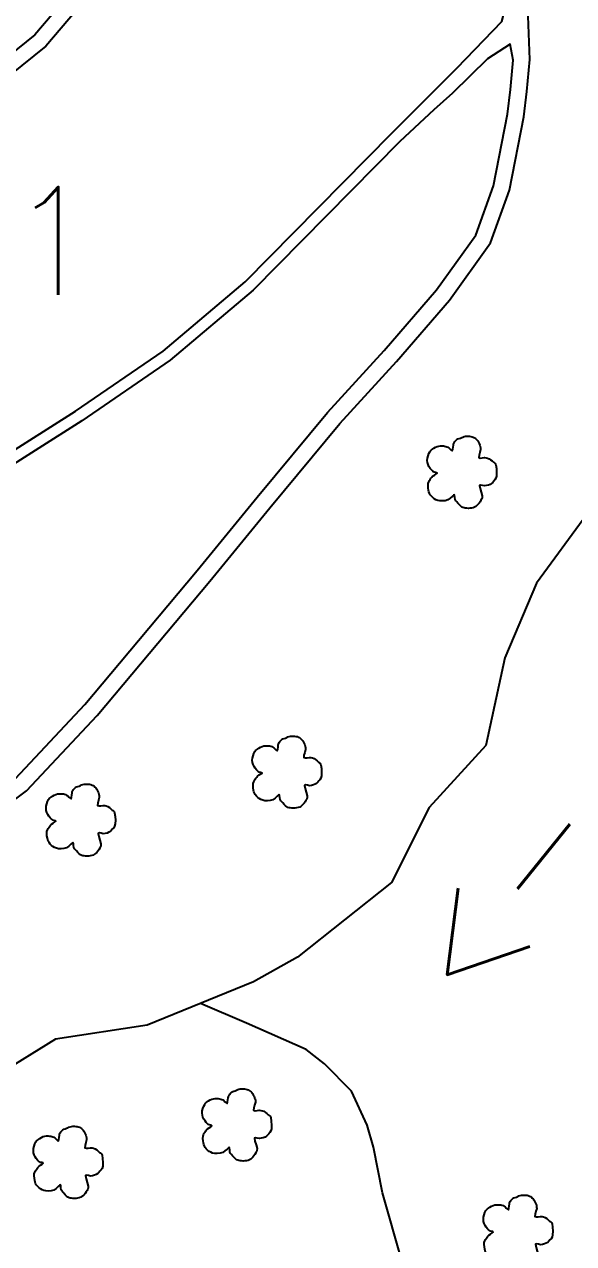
# Model space of a CAD drawing. Extents: x 730929 to 735129, y 7820181 to 7826121.
# Drawn here: x 732675.8 to 732808.3, y 7822007.4 to 7822301.4 of the extents above; entities that cross this region are included whole.
import ezdxf

# ---------------------------------------------------------------- set-up
doc = ezdxf.new("R2010")
doc.units = 0
doc.header["$MEASUREMENT"] = 0
doc.linetypes.add('CONTINUO', pattern=[0])
doc.linetypes.add('LIN0', pattern=[0])
for name, color, linetype in [('0114000475090', 5, 'Continuous'), ('0114000475091', 5, 'Continuous'), ('0114000475092', 5, 'Continuous'), ('CURSOS_D_AGUA', 4, 'Continuous'), ('RESERVA', 3, 'Continuous'), ('SIMBOLO ARVORE', 118, 'Continuous'), ('TEXTO_NUN_TAL', 7, 'Continuous')]:
    doc.layers.add(name, color=color, linetype=linetype)
doc.layers.add('TEXTO_DIVERSOS', color=7, linetype='Continuous', lineweight=5)
doc.styles.add('Simplex', font='simplex.shx')

msp = doc.modelspace()

# ---------------------------------------------------------------- linework, layer by layer
at = {"layer": '0114000475090', "linetype": 'CONTINUO', "flags": 128}
msp.add_lwpolyline([(732677.52, 7822464.76), (732679.75, 7822467.14), (732681.98, 7822467.29), (732687.82, 7822460.38), (732702.68, 7822443), (732719.9, 7822427.54), (732738, 7822417.08), (732743.81, 7822413.55), (732750.27, 7822408.54), (732753.47, 7822405.66), (732755.91, 7822399.27), (732748.82, 7822386.44), (732730.83, 7822366.61), (732709.72, 7822340.33), (732694.6, 7822317.97), (732678.35, 7822298.83), (732649, 7822275.21), (732612.76, 7822252.43), (732579.12, 7822235.43), (732550.52, 7822224.04), (732527.14, 7822209.25), (732520.19, 7822206.71), (732516.57, 7822209.9), (732510.06, 7822221.89), (732502.14, 7822238.1), (732492.76, 7822256.26), (732486.21, 7822268.19), (732484.54, 7822275.68), (732486.49, 7822277.61), (732494.7, 7822279.62), (732500.11, 7822280.51), (732530.63, 7822282.26), (732554.44, 7822289.04), (732577.85, 7822301.48), (732601.14, 7822315.63), (732622.08, 7822330.63), (732638.04, 7822348.11), (732650.03, 7822371.31), (732658.02, 7822396.47), (732663.43, 7822420.82), (732670.07, 7822444.53), (732673.42, 7822454.5)], close=True, dxfattribs=at)
at = {"layer": '0114000475091', "linetype": 'CONTINUO', "flags": 128}
msp.add_lwpolyline([(732532.15, 7822210.41), (732526.64, 7822203.43), (732527.69, 7822192.53), (732533.27, 7822180.8), (732541.69, 7822164.92), (732550.39, 7822148.46), (732560.27, 7822140.4), (732568.11, 7822143.19), (732592.19, 7822152.72), (732616.22, 7822164.29), (732640.5, 7822177.87), (732688.17, 7822208.12), (732709.27, 7822222.58), (732729.09, 7822239.33), (732764.42, 7822275.12), (732780.22, 7822290.91), (732791, 7822302.09), (732792.98, 7822309.79), (732790.57, 7822322.19), (732790.39, 7822323.93), (732786.8, 7822338.44), (732781.47, 7822354.22), (732775.32, 7822368.96), (732764.78, 7822386.9), (732761.14, 7822392.07), (732757.58, 7822390.82), (732751.95, 7822384.23), (732741.11, 7822372.35), (732712.75, 7822338.1), (732697.6, 7822315.69), (732680.99, 7822296.12), (732651.19, 7822272.14), (732614.61, 7822249.15), (732580.67, 7822232), (732552.23, 7822220.68)], close=True, dxfattribs=at)
at = {"layer": '0114000475092', "linetype": 'CONTINUO', "flags": 128}
msp.add_lwpolyline([(732558.98, 7822131.9), (732562, 7822122.94), (732565.31, 7822119.42), (732573.86, 7822104.21), (732581.59, 7822089.63), (732589.91, 7822078.33), (732597.78, 7822080.33), (732609.99, 7822084.77), (732625.15, 7822090.77), (732640.34, 7822097.54), (732653.82, 7822104.7), (732673.66, 7822119.57), (732690.39, 7822137.42), (732698.77, 7822147.39), (732717.47, 7822169.71), (732731.92, 7822187.35), (732748.9, 7822207.75), (732762.56, 7822222.71), (732775.2, 7822237.37), (732784.7, 7822250.58), (732788.94, 7822262.46), (732792.3, 7822279.72), (732793.05, 7822285.64), (732793.67, 7822292.72), (732793, 7822296.56), (732787.51, 7822293.07), (732779.05, 7822284.8), (732774.55, 7822280.78), (732766.39, 7822273.16), (732730.98, 7822237.28), (732710.96, 7822220.37), (732689.71, 7822205.8), (732641.93, 7822175.48), (732617.51, 7822161.82), (732593.3, 7822150.17), (732569.33, 7822140.68), (732560.25, 7822137.31), (732558.46, 7822135.64)], close=True, dxfattribs=at)
at = {"layer": 'CURSOS_D_AGUA', "linetype": 'LIN0', "elevation": 716.76, "flags": 128}
for points in [[(733196.75, 7822724.79), (733160.21, 7822684.4), (733145.1, 7822675.42), (733123.92, 7822655.91), (733101.24, 7822639.42), (733086.12, 7822627.43), (733064.97, 7822615.45), (733048.34, 7822604.97), (733036.56, 7822595.85), (733021.02, 7822592.46), (733005.47, 7822587.79), (732989.5, 7822585.27), (732970.94, 7822582.75), (732948.91, 7822574.23), (732935.51, 7822566.52), (732934.89, 7822505.95), (732931.78, 7822483.36), (732918.15, 7822465.33), (732901.49, 7822445.8), (732884.82, 7822424.77), (732866.65, 7822403.74), (732862.07, 7822388.69), (732862, 7822370.6), (732861.72, 7822317.13), (732858.6, 7822290.02), (732854, 7822270.44), (732849.41, 7822255.39), (732844.26, 7822230.51), (732842.48, 7822216.74), (732832.92, 7822198.68), (732811.44, 7822183.2), (732799.32, 7822166.67), (732791.71, 7822148.62), (732787.11, 7822127.54), (732773.48, 7822112.52), (732764.36, 7822094.47), (732741.68, 7822076.48), (732731.1, 7822070.49), (732705.43, 7822060.04), (732683.33, 7822056.71), (732669.5, 7822048.15), (732643.46, 7822016.58), (732619.29, 7822003.98), (732601.99, 7821994.14), (732585.97, 7821977.84), (732582.47, 7821965.79), (732577.66, 7821948.58), (732571.76, 7821929.23), (732561.02, 7821913.76), (732538.86, 7821898.34), (732525.46, 7821892.37), (732506.48, 7821885.58), (732489.18, 7821880.45), (732449.59, 7821864.51), (732414.99, 7821852.56), (732392.44, 7821834.91), (732374.61, 7821813.68), (732349.46, 7821793.44), (732331.37, 7821776.69), (732317.51, 7821765.94), (732304.26, 7821756.98), (732297.01, 7821745.6), (732281.24, 7821722.54), (732261.54, 7821712.99)], [(732887.91, 7821923.39), (732880.13, 7821928.82), (732873.55, 7821934.24), (732869.97, 7821939.05), (732865.78, 7821942.07), (732859.5, 7821946.89), (732852.02, 7821951.42), (732844.23, 7821954.75), (732837.94, 7821956.87), (732829.84, 7821959.31), (732820.55, 7821961.14), (732813.35, 7821961.47), (732796.21, 7821966.11), (732791.51, 7821967.38), (732785.87, 7821969.6), (732778.36, 7821974.02), (732773.37, 7821980.62), (732771.51, 7821986.9), (732762.19, 7822019.65), (732760.04, 7822030.63), (732758.49, 7822035.97), (732754.75, 7822044.14), (732748.19, 7822050.75), (732743.81, 7822054.21), (732729.41, 7822060.54), (732718.27, 7822065.27)]]:
    msp.add_lwpolyline(points, dxfattribs=at)
at = {"layer": 'RESERVA', "flags": 128}
msp.add_lwpolyline([(732655.97, 7822101.31), (732676.33, 7822116.57), (732693.39, 7822134.76), (732720.55, 7822167.16), (732735, 7822184.8), (732751.92, 7822205.12), (732765.55, 7822220.05), (732778.34, 7822234.89), (732788.27, 7822248.7), (732792.81, 7822261.39), (732796.26, 7822279.08), (732797.03, 7822285.21), (732797.7, 7822292.89), (732797.08, 7822309.67)], dxfattribs=at)
at = {"layer": 'SIMBOLO ARVORE', "linetype": 'LIN0', "elevation": 716.76, "flags": 128}
for points in [[(732779.44, 7822187.96), (732778.99, 7822187.57), (732778.49, 7822187.12), (732777.94, 7822186.7), (732777.3, 7822186.53), (732776.65, 7822186.46), (732776.03, 7822186.48), (732775.52, 7822186.59), (732775.07, 7822186.77), (732774.67, 7822187.01), (732774.3, 7822187.29), (732773.97, 7822187.61), (732773.7, 7822187.96), (732773.52, 7822188.29), (732773.39, 7822188.65), (732773.31, 7822189.05), (732773.22, 7822189.58), (732773.18, 7822190.13), (732773.2, 7822190.65), (732773.33, 7822191.04), (732773.51, 7822191.37), (732773.72, 7822191.66), (732773.87, 7822191.93), (732774.05, 7822192.18), (732774.27, 7822192.41), (732774.69, 7822192.69), (732775.08, 7822192.94), (732775.37, 7822193.16), (732775.24, 7822193.25), (732774.99, 7822193.31), (732774.67, 7822193.38), (732774.44, 7822193.52), (732774.21, 7822193.7), (732773.98, 7822193.95), (732773.68, 7822194.32), (732773.4, 7822194.75), (732773.17, 7822195.23), (732773.04, 7822195.72), (732772.99, 7822196.23), (732773.02, 7822196.75), (732773.17, 7822197.33), (732773.37, 7822197.87), (732773.6, 7822198.34), (732773.78, 7822198.58), (732773.98, 7822198.76), (732774.22, 7822198.91), (732774.56, 7822199.15), (732774.94, 7822199.39), (732775.34, 7822199.59), (732775.74, 7822199.69), (732776.14, 7822199.74), (732776.52, 7822199.75), (732776.86, 7822199.73), (732777.17, 7822199.69), (732777.46, 7822199.62), (732777.72, 7822199.53), (732777.96, 7822199.42), (732778.2, 7822199.27), (732778.5, 7822198.95), (732778.78, 7822198.67), (732779.02, 7822198.54), (732779.14, 7822198.92), (732779.21, 7822199.42), (732779.27, 7822199.93), (732779.32, 7822200.16), (732779.38, 7822200.33), (732779.47, 7822200.49), (732779.64, 7822200.76), (732779.84, 7822201.02), (732780.08, 7822201.26), (732780.37, 7822201.4), (732780.67, 7822201.5), (732780.99, 7822201.59), (732781.28, 7822201.74), (732781.57, 7822201.87), (732781.88, 7822201.99), (732782.2, 7822202.05), (732782.54, 7822202.08), (732782.87, 7822202.08), (732783.2, 7822202.06), (732783.51, 7822202.02), (732783.81, 7822201.94), (732784.09, 7822201.84), (732784.34, 7822201.7), (732784.58, 7822201.54), (732784.78, 7822201.37), (732784.97, 7822201.16), (732785.15, 7822200.93), (732785.33, 7822200.63), (732785.5, 7822200.3), (732785.64, 7822199.94), (732785.76, 7822199.63), (732785.83, 7822199.27), (732785.84, 7822198.85), (732785.64, 7822198.16), (732785.46, 7822197.47), (732785.39, 7822196.9), (732785.74, 7822196.8), (732786.22, 7822196.84), (732786.75, 7822196.92), (732787.15, 7822196.88), (732787.52, 7822196.79), (732787.88, 7822196.65), (732788.26, 7822196.4), (732788.62, 7822196.11), (732788.95, 7822195.81), (732789.19, 7822195.67), (732789.39, 7822195.47), (732789.54, 7822195.13), (732789.66, 7822194.29), (732789.71, 7822193.35), (732789.7, 7822192.45), (732789.54, 7822191.94), (732789.31, 7822191.55), (732789.04, 7822191.25), (732788.78, 7822190.94), (732788.5, 7822190.67), (732788.16, 7822190.45), (732787.73, 7822190.28), (732787.26, 7822190.16), (732786.79, 7822190.08), (732786.29, 7822190.22), (732785.86, 7822190.29), (732785.58, 7822190.19), (732785.73, 7822189.45), (732785.98, 7822188.56), (732786.23, 7822187.69), (732786.21, 7822187.24), (732786.1, 7822186.9), (732785.93, 7822186.62), (732785.72, 7822186.26), (732785.48, 7822185.91), (732785.21, 7822185.6), (732784.96, 7822185.35), (732784.7, 7822185.13), (732784.41, 7822184.96), (732784.05, 7822184.83), (732783.67, 7822184.74), (732783.28, 7822184.69), (732782.89, 7822184.68), (732782.51, 7822184.7), (732782.15, 7822184.75), (732781.86, 7822184.79), (732781.59, 7822184.86), (732781.31, 7822184.99), (732780.98, 7822185.27), (732780.66, 7822185.6), (732780.35, 7822185.94), (732780.09, 7822186.21), (732779.87, 7822186.49), (732779.69, 7822186.8), (732779.63, 7822187.27), (732779.58, 7822187.72), (732779.49, 7822188.09), (732779.49, 7822188.09)], [(732737.24, 7822115.66), (732736.79, 7822115.27), (732736.28, 7822114.82), (732735.73, 7822114.4), (732735.1, 7822114.23), (732734.45, 7822114.16), (732733.82, 7822114.18), (732733.32, 7822114.29), (732732.87, 7822114.47), (732732.46, 7822114.71), (732732.09, 7822114.99), (732731.77, 7822115.31), (732731.5, 7822115.66), (732731.32, 7822115.98), (732731.19, 7822116.34), (732731.1, 7822116.74), (732731.01, 7822117.28), (732730.97, 7822117.82), (732730.99, 7822118.35), (732731.13, 7822118.74), (732731.31, 7822119.07), (732731.51, 7822119.36), (732731.67, 7822119.63), (732731.84, 7822119.87), (732732.06, 7822120.11), (732732.48, 7822120.39), (732732.88, 7822120.64), (732733.16, 7822120.86), (732733.04, 7822120.95), (732732.78, 7822121.01), (732732.46, 7822121.08), (732732.24, 7822121.21), (732732.01, 7822121.4), (732731.77, 7822121.65), (732731.48, 7822122.02), (732731.2, 7822122.45), (732730.96, 7822122.93), (732730.83, 7822123.42), (732730.78, 7822123.93), (732730.81, 7822124.45), (732730.96, 7822125.03), (732731.17, 7822125.57), (732731.4, 7822126.04), (732731.58, 7822126.28), (732731.78, 7822126.46), (732732.01, 7822126.6), (732732.35, 7822126.85), (732732.73, 7822127.09), (732733.14, 7822127.29), (732733.54, 7822127.39), (732733.93, 7822127.44), (732734.31, 7822127.45), (732734.65, 7822127.43), (732734.96, 7822127.38), (732735.25, 7822127.31), (732735.51, 7822127.23), (732735.76, 7822127.12), (732736, 7822126.97), (732736.29, 7822126.64), (732736.57, 7822126.37), (732736.81, 7822126.24), (732736.93, 7822126.61), (732737.01, 7822127.11), (732737.06, 7822127.63), (732737.11, 7822127.86), (732737.18, 7822128.03), (732737.27, 7822128.19), (732737.43, 7822128.45), (732737.64, 7822128.72), (732737.88, 7822128.96), (732738.16, 7822129.09), (732738.47, 7822129.2), (732738.78, 7822129.29), (732739.08, 7822129.43), (732739.37, 7822129.57), (732739.67, 7822129.68), (732740, 7822129.75), (732740.33, 7822129.77), (732740.67, 7822129.78), (732740.99, 7822129.76), (732741.31, 7822129.71), (732741.61, 7822129.64), (732741.88, 7822129.53), (732742.14, 7822129.4), (732742.37, 7822129.24), (732742.58, 7822129.06), (732742.77, 7822128.86), (732742.94, 7822128.62), (732743.13, 7822128.32), (732743.3, 7822127.99), (732743.44, 7822127.64), (732743.55, 7822127.33), (732743.62, 7822126.97), (732743.63, 7822126.55), (732743.43, 7822125.85), (732743.25, 7822125.17), (732743.18, 7822124.6), (732743.54, 7822124.5), (732744.02, 7822124.53), (732744.55, 7822124.62), (732744.94, 7822124.58), (732745.31, 7822124.49), (732745.68, 7822124.35), (732746.06, 7822124.09), (732746.42, 7822123.8), (732746.74, 7822123.51), (732746.99, 7822123.37), (732747.18, 7822123.17), (732747.33, 7822122.83), (732747.45, 7822121.99), (732747.51, 7822121.05), (732747.49, 7822120.15), (732747.33, 7822119.64), (732747.1, 7822119.25), (732746.83, 7822118.95), (732746.58, 7822118.64), (732746.29, 7822118.37), (732745.96, 7822118.15), (732745.52, 7822117.98), (732745.06, 7822117.85), (732744.58, 7822117.78), (732744.08, 7822117.92), (732743.66, 7822117.99), (732743.38, 7822117.89), (732743.52, 7822117.14), (732743.77, 7822116.26), (732744.02, 7822115.38), (732744, 7822114.94), (732743.9, 7822114.6), (732743.73, 7822114.32), (732743.51, 7822113.95), (732743.27, 7822113.61), (732743, 7822113.3), (732742.76, 7822113.04), (732742.5, 7822112.83), (732742.21, 7822112.66), (732741.85, 7822112.53), (732741.47, 7822112.44), (732741.07, 7822112.38), (732740.68, 7822112.38), (732740.31, 7822112.4), (732739.95, 7822112.45), (732739.66, 7822112.48), (732739.38, 7822112.56), (732739.11, 7822112.69), (732738.78, 7822112.97), (732738.45, 7822113.29), (732738.14, 7822113.64), (732737.88, 7822113.91), (732737.66, 7822114.19), (732737.48, 7822114.49), (732737.43, 7822114.96), (732737.38, 7822115.42), (732737.28, 7822115.79), (732737.28, 7822115.79)], [(732687.49, 7822104.09), (732687.04, 7822103.69), (732686.54, 7822103.25), (732685.99, 7822102.83), (732685.35, 7822102.65), (732684.7, 7822102.58), (732684.08, 7822102.61), (732683.57, 7822102.72), (732683.12, 7822102.9), (732682.72, 7822103.14), (732682.35, 7822103.42), (732682.02, 7822103.74), (732681.76, 7822104.08), (732681.57, 7822104.41), (732681.44, 7822104.77), (732681.36, 7822105.17), (732681.27, 7822105.7), (732681.23, 7822106.25), (732681.25, 7822106.78), (732681.38, 7822107.16), (732681.56, 7822107.5), (732681.77, 7822107.79), (732681.92, 7822108.06), (732682.1, 7822108.3), (732682.32, 7822108.54), (732682.74, 7822108.81), (732683.14, 7822109.07), (732683.42, 7822109.28), (732683.3, 7822109.37), (732683.04, 7822109.44), (732682.72, 7822109.51), (732682.49, 7822109.64), (732682.27, 7822109.83), (732682.03, 7822110.08), (732681.73, 7822110.45), (732681.45, 7822110.88), (732681.22, 7822111.36), (732681.09, 7822111.84), (732681.04, 7822112.35), (732681.07, 7822112.88), (732681.22, 7822113.45), (732681.42, 7822113.99), (732681.66, 7822114.46), (732681.83, 7822114.71), (732682.03, 7822114.88), (732682.27, 7822115.03), (732682.61, 7822115.28), (732682.99, 7822115.52), (732683.39, 7822115.72), (732683.79, 7822115.82), (732684.19, 7822115.87), (732684.57, 7822115.87), (732684.91, 7822115.86), (732685.22, 7822115.81), (732685.51, 7822115.74), (732685.77, 7822115.66), (732686.01, 7822115.54), (732686.26, 7822115.4), (732686.55, 7822115.07), (732686.83, 7822114.8), (732687.07, 7822114.67), (732687.19, 7822115.04), (732687.27, 7822115.54), (732687.32, 7822116.06), (732687.37, 7822116.29), (732687.43, 7822116.46), (732687.52, 7822116.61), (732687.69, 7822116.88), (732687.89, 7822117.15), (732688.13, 7822117.39), (732688.42, 7822117.52), (732688.73, 7822117.63), (732689.04, 7822117.72), (732689.33, 7822117.86), (732689.63, 7822118), (732689.93, 7822118.11), (732690.25, 7822118.17), (732690.59, 7822118.2), (732690.92, 7822118.2), (732691.25, 7822118.19), (732691.56, 7822118.14), (732691.86, 7822118.07), (732692.14, 7822117.96), (732692.4, 7822117.83), (732692.63, 7822117.66), (732692.84, 7822117.49), (732693.02, 7822117.29), (732693.2, 7822117.05), (732693.38, 7822116.75), (732693.55, 7822116.42), (732693.7, 7822116.07), (732693.81, 7822115.75), (732693.88, 7822115.4), (732693.89, 7822114.97), (732693.69, 7822114.28), (732693.51, 7822113.6), (732693.44, 7822113.03), (732693.79, 7822112.93), (732694.27, 7822112.96), (732694.8, 7822113.05), (732695.2, 7822113), (732695.57, 7822112.92), (732695.93, 7822112.78), (732696.31, 7822112.52), (732696.67, 7822112.23), (732697, 7822111.93), (732697.24, 7822111.8), (732697.44, 7822111.6), (732697.59, 7822111.26), (732697.71, 7822110.42), (732697.77, 7822109.48), (732697.75, 7822108.58), (732697.59, 7822108.07), (732697.36, 7822107.68), (732697.09, 7822107.38), (732696.84, 7822107.06), (732696.55, 7822106.8), (732696.22, 7822106.58), (732695.78, 7822106.4), (732695.31, 7822106.28), (732694.84, 7822106.21), (732694.34, 7822106.34), (732693.91, 7822106.42), (732693.63, 7822106.32), (732693.78, 7822105.57), (732694.03, 7822104.69), (732694.28, 7822103.81), (732694.26, 7822103.36), (732694.15, 7822103.02), (732693.98, 7822102.74), (732693.77, 7822102.38), (732693.53, 7822102.04), (732693.26, 7822101.72), (732693.01, 7822101.47), (732692.75, 7822101.26), (732692.46, 7822101.09), (732692.11, 7822100.96), (732691.72, 7822100.86), (732691.33, 7822100.81), (732690.94, 7822100.8), (732690.56, 7822100.83), (732690.21, 7822100.88), (732689.91, 7822100.91), (732689.64, 7822100.99), (732689.36, 7822101.12), (732689.03, 7822101.39), (732688.71, 7822101.72), (732688.4, 7822102.07), (732688.14, 7822102.33), (732687.92, 7822102.61), (732687.74, 7822102.92), (732687.69, 7822103.39), (732687.63, 7822103.84), (732687.54, 7822104.22), (732687.54, 7822104.22)], [(732725.14, 7822030.61), (732724.69, 7822030.21), (732724.19, 7822029.76), (732723.64, 7822029.35), (732723, 7822029.17), (732722.35, 7822029.1), (732721.73, 7822029.13), (732721.22, 7822029.23), (732720.77, 7822029.42), (732720.37, 7822029.65), (732719.99, 7822029.94), (732719.67, 7822030.26), (732719.4, 7822030.6), (732719.22, 7822030.93), (732719.09, 7822031.29), (732719, 7822031.69), (732718.92, 7822032.22), (732718.88, 7822032.77), (732718.9, 7822033.29), (732719.03, 7822033.68), (732719.21, 7822034.02), (732719.42, 7822034.31), (732719.57, 7822034.57), (732719.75, 7822034.82), (732719.97, 7822035.06), (732720.39, 7822035.33), (732720.78, 7822035.59), (732721.06, 7822035.8), (732720.94, 7822035.89), (732720.69, 7822035.96), (732720.37, 7822036.03), (732720.14, 7822036.16), (732719.91, 7822036.35), (732719.68, 7822036.6), (732719.38, 7822036.97), (732719.1, 7822037.4), (732718.86, 7822037.87), (732718.74, 7822038.36), (732718.69, 7822038.87), (732718.72, 7822039.4), (732718.87, 7822039.97), (732719.07, 7822040.51), (732719.3, 7822040.98), (732719.48, 7822041.23), (732719.68, 7822041.4), (732719.92, 7822041.55), (732720.26, 7822041.8), (732720.64, 7822042.03), (732721.04, 7822042.24), (732721.44, 7822042.33), (732721.84, 7822042.38), (732722.22, 7822042.39), (732722.56, 7822042.38), (732722.87, 7822042.33), (732723.16, 7822042.26), (732723.42, 7822042.18), (732723.66, 7822042.06), (732723.9, 7822041.91), (732724.2, 7822041.59), (732724.48, 7822041.32), (732724.72, 7822041.19), (732724.84, 7822041.56), (732724.91, 7822042.06), (732724.96, 7822042.58), (732725.02, 7822042.8), (732725.08, 7822042.98), (732725.17, 7822043.13), (732725.34, 7822043.4), (732725.54, 7822043.66), (732725.78, 7822043.91), (732726.07, 7822044.04), (732726.37, 7822044.14), (732726.69, 7822044.24), (732726.98, 7822044.38), (732727.27, 7822044.52), (732727.57, 7822044.63), (732727.9, 7822044.69), (732728.24, 7822044.72), (732728.57, 7822044.72), (732728.9, 7822044.7), (732729.21, 7822044.66), (732729.51, 7822044.59), (732729.79, 7822044.48), (732730.04, 7822044.34), (732730.28, 7822044.18), (732730.48, 7822044.01), (732730.67, 7822043.81), (732730.85, 7822043.57), (732731.03, 7822043.27), (732731.2, 7822042.94), (732731.34, 7822042.59), (732731.46, 7822042.27), (732731.53, 7822041.92), (732731.54, 7822041.49), (732731.34, 7822040.8), (732731.16, 7822040.12), (732731.09, 7822039.55), (732731.44, 7822039.45), (732731.92, 7822039.48), (732732.45, 7822039.57), (732732.84, 7822039.52), (732733.22, 7822039.44), (732733.58, 7822039.3), (732733.96, 7822039.04), (732734.32, 7822038.75), (732734.64, 7822038.45), (732734.89, 7822038.32), (732735.09, 7822038.12), (732735.23, 7822037.78), (732735.35, 7822036.93), (732735.41, 7822036), (732735.39, 7822035.1), (732735.24, 7822034.58), (732735.01, 7822034.2), (732734.74, 7822033.89), (732734.48, 7822033.58), (732734.2, 7822033.32), (732733.86, 7822033.09), (732733.43, 7822032.92), (732732.96, 7822032.8), (732732.49, 7822032.73), (732731.98, 7822032.86), (732731.56, 7822032.94), (732731.28, 7822032.83), (732731.43, 7822032.09), (732731.68, 7822031.2), (732731.93, 7822030.33), (732731.91, 7822029.88), (732731.8, 7822029.54), (732731.63, 7822029.26), (732731.42, 7822028.9), (732731.17, 7822028.56), (732730.91, 7822028.24), (732730.66, 7822027.99), (732730.4, 7822027.78), (732730.11, 7822027.61), (732729.75, 7822027.48), (732729.37, 7822027.38), (732728.98, 7822027.33), (732728.59, 7822027.32), (732728.21, 7822027.35), (732727.85, 7822027.4), (732727.56, 7822027.43), (732727.29, 7822027.5), (732727.01, 7822027.64), (732726.68, 7822027.91), (732726.35, 7822028.24), (732726.05, 7822028.58), (732725.78, 7822028.85), (732725.56, 7822029.13), (732725.39, 7822029.44), (732725.33, 7822029.91), (732725.28, 7822030.36), (732725.19, 7822030.74), (732725.19, 7822030.74)], [(732684.44, 7822021.57), (732683.99, 7822021.18), (732683.49, 7822020.73), (732682.94, 7822020.31), (732682.3, 7822020.13), (732681.65, 7822020.06), (732681.03, 7822020.09), (732680.52, 7822020.2), (732680.07, 7822020.38), (732679.67, 7822020.62), (732679.3, 7822020.9), (732678.97, 7822021.22), (732678.7, 7822021.56), (732678.52, 7822021.89), (732678.39, 7822022.25), (732678.31, 7822022.65), (732678.22, 7822023.18), (732678.18, 7822023.73), (732678.2, 7822024.26), (732678.33, 7822024.64), (732678.51, 7822024.98), (732678.72, 7822025.27), (732678.87, 7822025.54), (732679.05, 7822025.78), (732679.27, 7822026.02), (732679.69, 7822026.29), (732680.08, 7822026.55), (732680.37, 7822026.77), (732680.24, 7822026.85), (732679.99, 7822026.92), (732679.67, 7822026.99), (732679.44, 7822027.12), (732679.21, 7822027.31), (732678.98, 7822027.56), (732678.68, 7822027.93), (732678.4, 7822028.36), (732678.17, 7822028.84), (732678.04, 7822029.33), (732677.99, 7822029.84), (732678.02, 7822030.36), (732678.17, 7822030.93), (732678.37, 7822031.48), (732678.6, 7822031.94), (732678.78, 7822032.19), (732678.98, 7822032.37), (732679.22, 7822032.51), (732679.56, 7822032.76), (732679.94, 7822033), (732680.34, 7822033.2), (732680.74, 7822033.3), (732681.14, 7822033.35), (732681.52, 7822033.36), (732681.86, 7822033.34), (732682.17, 7822033.29), (732682.46, 7822033.22), (732682.72, 7822033.14), (732682.96, 7822033.03), (732683.2, 7822032.88), (732683.5, 7822032.55), (732683.78, 7822032.28), (732684.02, 7822032.15), (732684.14, 7822032.52), (732684.21, 7822033.02), (732684.27, 7822033.54), (732684.32, 7822033.77), (732684.38, 7822033.94), (732684.47, 7822034.1), (732684.64, 7822034.36), (732684.84, 7822034.63), (732685.08, 7822034.87), (732685.37, 7822035), (732685.67, 7822035.11), (732685.99, 7822035.2), (732686.28, 7822035.34), (732686.57, 7822035.48), (732686.88, 7822035.59), (732687.2, 7822035.65), (732687.54, 7822035.68), (732687.87, 7822035.68), (732688.2, 7822035.67), (732688.51, 7822035.62), (732688.81, 7822035.55), (732689.09, 7822035.44), (732689.34, 7822035.31), (732689.58, 7822035.15), (732689.78, 7822034.97), (732689.97, 7822034.77), (732690.15, 7822034.53), (732690.33, 7822034.23), (732690.5, 7822033.9), (732690.64, 7822033.55), (732690.76, 7822033.23), (732690.83, 7822032.88), (732690.84, 7822032.46), (732690.64, 7822031.76), (732690.46, 7822031.08), (732690.39, 7822030.51), (732690.74, 7822030.41), (732691.22, 7822030.44), (732691.75, 7822030.53), (732692.15, 7822030.48), (732692.52, 7822030.4), (732692.88, 7822030.26), (732693.26, 7822030), (732693.62, 7822029.71), (732693.94, 7822029.41), (732694.19, 7822029.28), (732694.39, 7822029.08), (732694.54, 7822028.74), (732694.66, 7822027.9), (732694.71, 7822026.96), (732694.7, 7822026.06), (732694.54, 7822025.55), (732694.31, 7822025.16), (732694.04, 7822024.86), (732693.78, 7822024.54), (732693.5, 7822024.28), (732693.16, 7822024.06), (732692.73, 7822023.88), (732692.26, 7822023.76), (732691.79, 7822023.69), (732691.29, 7822023.82), (732690.86, 7822023.9), (732690.58, 7822023.8), (732690.73, 7822023.05), (732690.98, 7822022.17), (732691.23, 7822021.29), (732691.21, 7822020.84), (732691.1, 7822020.51), (732690.93, 7822020.22), (732690.72, 7822019.86), (732690.47, 7822019.52), (732690.21, 7822019.2), (732689.96, 7822018.95), (732689.7, 7822018.74), (732689.41, 7822018.57), (732689.05, 7822018.44), (732688.67, 7822018.34), (732688.28, 7822018.29), (732687.89, 7822018.28), (732687.51, 7822018.31), (732687.15, 7822018.36), (732686.86, 7822018.39), (732686.59, 7822018.47), (732686.31, 7822018.6), (732685.98, 7822018.87), (732685.66, 7822019.2), (732685.35, 7822019.55), (732685.09, 7822019.82), (732684.87, 7822020.09), (732684.69, 7822020.4), (732684.63, 7822020.87), (732684.58, 7822021.32), (732684.49, 7822021.7), (732684.49, 7822021.7)], [(732792.97, 7822005), (732792.52, 7822004.61), (732792.02, 7822004.16), (732791.47, 7822003.74), (732790.83, 7822003.56), (732790.18, 7822003.49), (732789.56, 7822003.52), (732789.05, 7822003.63), (732788.6, 7822003.81), (732788.2, 7822004.05), (732787.82, 7822004.33), (732787.5, 7822004.65), (732787.23, 7822005), (732787.05, 7822005.32), (732786.92, 7822005.68), (732786.84, 7822006.08), (732786.75, 7822006.61), (732786.71, 7822007.16), (732786.73, 7822007.69), (732786.86, 7822008.07), (732787.04, 7822008.41), (732787.25, 7822008.7), (732787.4, 7822008.97), (732787.58, 7822009.21), (732787.8, 7822009.45), (732788.22, 7822009.72), (732788.61, 7822009.98), (732788.9, 7822010.2), (732788.77, 7822010.29), (732788.52, 7822010.35), (732788.2, 7822010.42), (732787.97, 7822010.55), (732787.74, 7822010.74), (732787.51, 7822010.99), (732787.21, 7822011.36), (732786.93, 7822011.79), (732786.7, 7822012.27), (732786.57, 7822012.76), (732786.52, 7822013.27), (732786.55, 7822013.79), (732786.7, 7822014.36), (732786.9, 7822014.91), (732787.13, 7822015.37), (732787.31, 7822015.62), (732787.51, 7822015.8), (732787.75, 7822015.94), (732788.09, 7822016.19), (732788.47, 7822016.43), (732788.87, 7822016.63), (732789.27, 7822016.73), (732789.67, 7822016.78), (732790.05, 7822016.79), (732790.39, 7822016.77), (732790.7, 7822016.72), (732790.99, 7822016.65), (732791.25, 7822016.57), (732791.49, 7822016.46), (732791.73, 7822016.31), (732792.03, 7822015.98), (732792.31, 7822015.71), (732792.55, 7822015.58), (732792.67, 7822015.95), (732792.74, 7822016.45), (732792.79, 7822016.97), (732792.85, 7822017.2), (732792.91, 7822017.37), (732793, 7822017.53), (732793.17, 7822017.79), (732793.37, 7822018.06), (732793.61, 7822018.3), (732793.9, 7822018.43), (732794.2, 7822018.54), (732794.52, 7822018.63), (732794.81, 7822018.77), (732795.1, 7822018.91), (732795.4, 7822019.02), (732795.73, 7822019.08), (732796.07, 7822019.11), (732796.4, 7822019.11), (732796.73, 7822019.1), (732797.04, 7822019.05), (732797.34, 7822018.98), (732797.62, 7822018.87), (732797.87, 7822018.74), (732798.11, 7822018.58), (732798.31, 7822018.4), (732798.5, 7822018.2), (732798.68, 7822017.96), (732798.86, 7822017.66), (732799.03, 7822017.33), (732799.17, 7822016.98), (732799.29, 7822016.66), (732799.36, 7822016.31), (732799.37, 7822015.89), (732799.17, 7822015.19), (732798.99, 7822014.51), (732798.92, 7822013.94), (732799.27, 7822013.84), (732799.75, 7822013.87), (732800.28, 7822013.96), (732800.68, 7822013.92), (732801.05, 7822013.83), (732801.41, 7822013.69), (732801.79, 7822013.43), (732802.15, 7822013.14), (732802.47, 7822012.84), (732802.72, 7822012.71), (732802.92, 7822012.51), (732803.07, 7822012.17), (732803.19, 7822011.33), (732803.24, 7822010.39), (732803.22, 7822009.49), (732803.07, 7822008.98), (732802.84, 7822008.59), (732802.57, 7822008.29), (732802.31, 7822007.97), (732802.03, 7822007.71), (732801.69, 7822007.49), (732801.26, 7822007.32), (732800.79, 7822007.19), (732800.32, 7822007.12), (732799.81, 7822007.26), (732799.39, 7822007.33), (732799.11, 7822007.23), (732799.26, 7822006.48), (732799.51, 7822005.6), (732799.76, 7822004.72), (732799.74, 7822004.27), (732799.63, 7822003.94), (732799.46, 7822003.65), (732799.25, 7822003.29), (732799, 7822002.95), (732798.74, 7822002.63), (732798.49, 7822002.38), (732798.23, 7822002.17), (732797.94, 7822002), (732797.58, 7822001.87), (732797.2, 7822001.78), (732796.81, 7822001.72), (732796.42, 7822001.71), (732796.04, 7822001.74), (732795.68, 7822001.79), (732795.39, 7822001.82), (732795.12, 7822001.9), (732794.84, 7822002.03), (732794.51, 7822002.31), (732794.19, 7822002.63), (732793.88, 7822002.98), (732793.62, 7822003.25), (732793.4, 7822003.52), (732793.22, 7822003.83), (732793.16, 7822004.3), (732793.11, 7822004.76), (732793.02, 7822005.13), (732793.02, 7822005.13)]]:
    msp.add_lwpolyline(points, dxfattribs=at)

# ---------------------------------------------------------------- texts
at = {"layer": 'TEXTO_DIVERSOS', "linetype": 'Continuous', "style": 'Simplex'}
msp.add_text('<-', height=26, rotation=50.7988, dxfattribs=at).set_placement((732783.63, 7822061.73, 1433.52))
at = {"layer": 'TEXTO_NUN_TAL', "linetype": 'Continuous', "style": 'Simplex'}
msp.add_text('91', height=26, dxfattribs=at).set_placement((732649.43, 7822236.12, 716.76))

doc.saveas('drawing.dxf')
